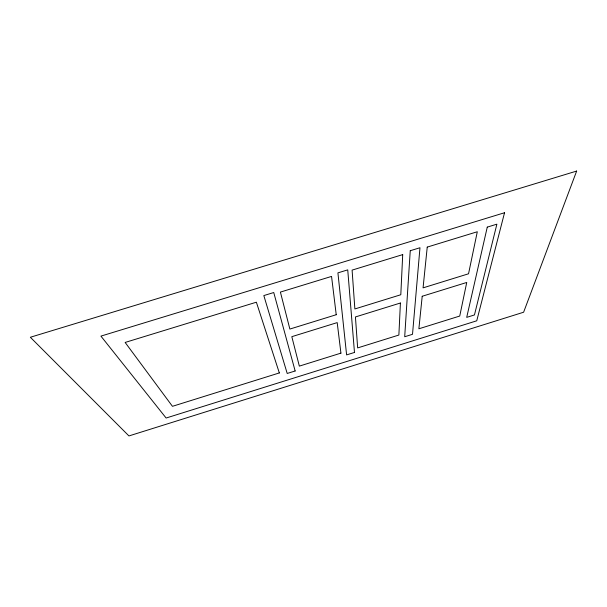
<?xml version="1.0" encoding="UTF-8"?>
<svg xmlns="http://www.w3.org/2000/svg" width="607" height="607" viewBox="0 0 607 607"><rect width="100%" height="100%" fill="white"/><g stroke="black" fill="none" stroke-linecap="round" stroke-linejoin="round"><path stroke-width="0.91" d="M400.408 303.014L398.875 335.041L357.644 347.917L355.436 316.953L400.408 303.014M402.714 254.606L400.802 294.744L354.867 308.955L352.098 270.115L402.714 254.606M410.249 250.714L404.702 336.748L412.517 334.305L419.968 247.739L410.249 250.714M422.206 296.262L418.876 328.797L459.742 316.042L466.737 282.46L422.206 296.262M427.237 247.095L423.064 287.862L468.543 273.787L477.299 231.753L427.237 247.095M487.269 227.117L466.707 317.37L474.454 314.95L496.883 224.173L487.269 227.117M504.538 212.738L476.745 320.8L166.121 418.026L100.914 336.111L504.538 212.738M576.65 171.068L523.613 312.226L128.942 435.932L30.35 337.257L576.65 171.068M295.154 370.983L287.21 373.464L263.825 295.571L273.749 292.528L295.154 370.983M354.48 352.447L346.605 354.905L337.917 272.869L347.735 269.865L354.48 352.447M340.929 353.137L299.342 366.12L291.815 336.673L337.196 322.605L340.929 353.137M279.334 372.933L172.449 406.318L125.141 342.447L256.374 302.203L279.334 372.933M336.232 314.722L289.865 329.062L280.404 292.088L331.551 276.413L336.232 314.722"/></g></svg>
